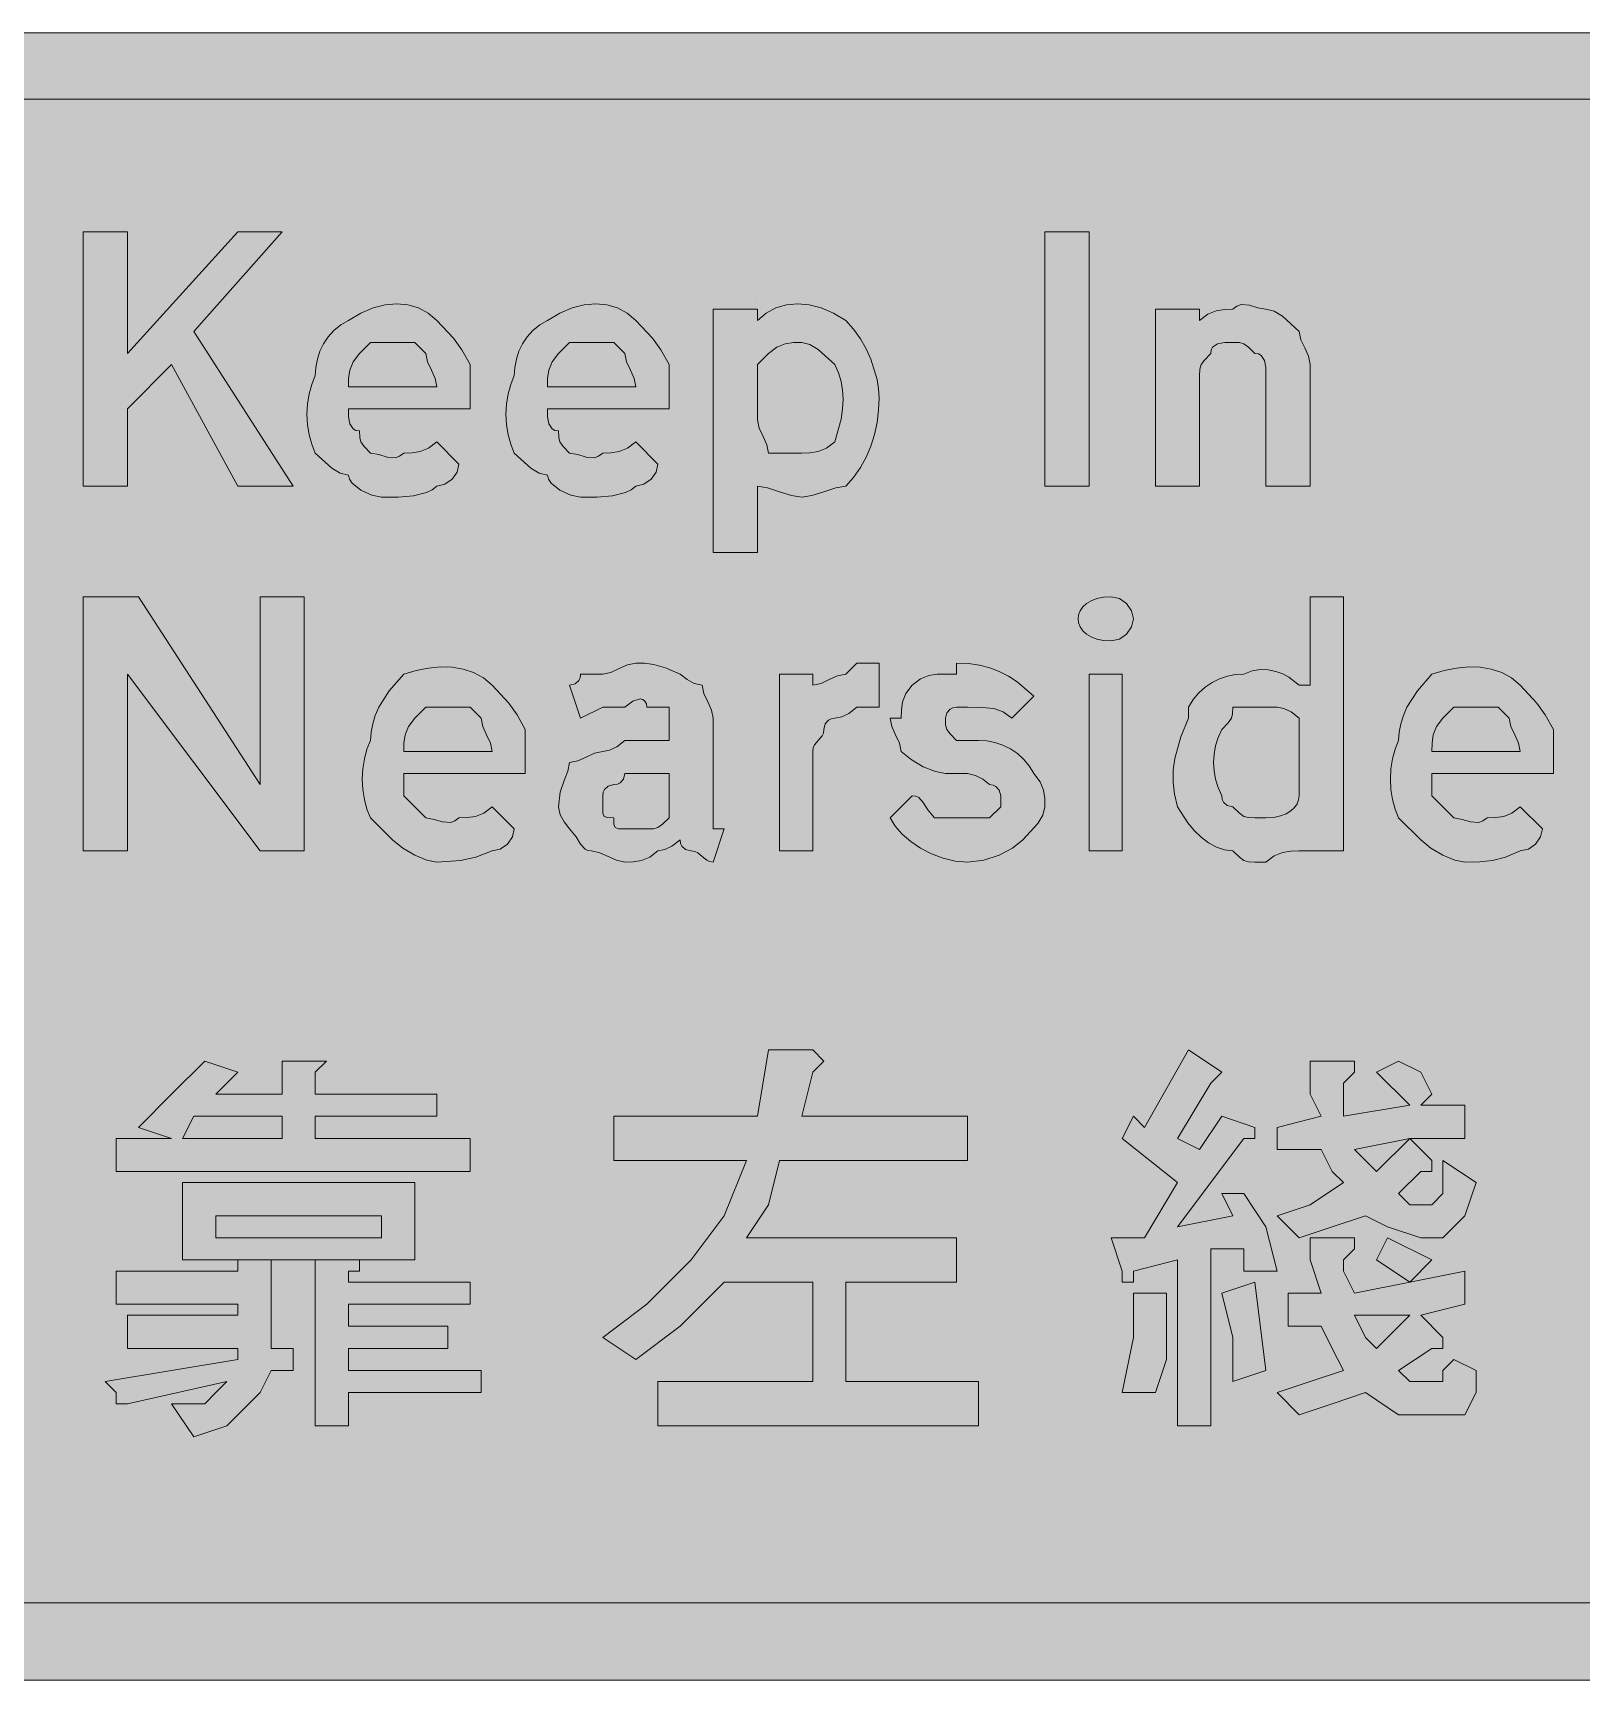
# Model space of a CAD drawing. Header units: metres. Extents: x 11 to 556, y 46 to 225.
# Drawn here: x 240.8 to 408.9, y 45.8 to 224.6 of the extents above; entities that cross this region are included whole.
import ezdxf

# ---------------------------------------------------------------- set-up
doc = ezdxf.new("R2010")
doc.units = ezdxf.units.M
for name, color, linetype, true_color in [('FILL_BLUE_0000FF', 7, 'Continuous', 0x0000ff), ('FILL_WHITE_FFFFFF', 7, 'Continuous', 0xffffff), ('STROKE_BLUE_0000FF', 7, 'Continuous', 0x0000ff), ('STROKE_WHITE_FFFFFF', 7, 'Continuous', 0xffffff)]:
    doc.layers.add(name, color=color, linetype=linetype, true_color=true_color)

msp = doc.modelspace()

# ---------------------------------------------------------------- hatches: boundary and pattern name
at = {"layer": 'FILL_BLUE_0000FF', "true_color": 0x0000ff}
h = msp.add_hatch(color=7, dxfattribs=at)
h.dxf.hatch_style = 1
h.paths.add_polyline_path([(540.27, 217.44), (541.12, 217.39), (541.88, 217.23), (543.27, 216.69), (546.27, 215.04), (546.67, 214.54), (546.96, 213.93), (547.32, 212.49), (547.45, 210.82), (547.47, 209.04), (547.47, 61.44), (547.45, 59.83), (547.32, 58.44), (546.96, 57.05), (546.27, 55.44), (544.66, 54.75), (543.27, 54.39), (541.88, 54.26), (540.27, 54.24), (25.47, 54.24), (23.07, 54.39), (21.76, 54.75), (21.17, 55.04), (20.67, 55.44), (19.02, 58.44), (18.48, 59.83), (18.32, 60.59), (18.27, 61.44), (18.27, 209.04), (18.48, 210.82), (19.02, 212.49), (19.79, 213.93), (20.67, 215.04), (21.76, 215.92), (23.07, 216.69), (24.38, 217.23), (25.47, 217.44), (540.27, 217.44)])
at = {"layer": 'FILL_WHITE_FFFFFF', "true_color": 0xffffff}
h = msp.add_hatch(color=7, dxfattribs=at)
h.dxf.hatch_style = 1
h.paths.add_polyline_path([(540.27, 224.64), (541.88, 224.62), (543.27, 224.49), (544.66, 224.13), (546.27, 223.44), (547.36, 222.54), (548.67, 221.64), (549.98, 220.74), (551.07, 219.84), (552.87, 217.89), (553.77, 216.63), (554.67, 215.04), (554.86, 213.43), (555.27, 212.04), (555.68, 210.65), (555.87, 209.04), (555.87, 61.44), (555.76, 60.09), (555.46, 58.74), (554.98, 57.39), (554.37, 56.04), (552.83, 53.34), (551.07, 50.64), (549.98, 49.74), (548.67, 48.84), (547.36, 47.94), (546.27, 47.04), (544.66, 46.85), (543.27, 46.44), (541.88, 46.03), (540.27, 45.84), (25.47, 45.84), (24.12, 45.9), (22.79, 46.08), (21.48, 46.41), (20.22, 46.89), (19.01, 47.54), (17.88, 48.37), (16.82, 49.4), (15.87, 50.64), (14.63, 51.99), (13.6, 53.34), (12.77, 54.69), (12.12, 56.04), (11.64, 57.39), (11.31, 58.74), (11.13, 60.09), (11.07, 61.44), (11.07, 209.04), (11.14, 210.6), (11.34, 212.12), (11.68, 213.6), (12.14, 215.02), (12.72, 216.38), (13.41, 217.67), (14.21, 218.87), (15.12, 219.99), (16.12, 221.01), (17.22, 221.92), (18.41, 222.71), (19.68, 223.38), (21.02, 223.92), (22.44, 224.31), (23.92, 224.56), (25.47, 224.64), (540.27, 224.64)])
h = msp.add_hatch(color=7, dxfattribs=at)
h.dxf.hatch_style = 1
h.paths.add_polyline_path([(255.87, 188.64), (251.07, 183.84), (251.07, 175.44), (246.27, 175.44), (246.27, 203.04), (251.07, 203.04), (251.07, 189.84), (263.07, 203.04), (267.87, 203.04), (258.27, 192.24), (269.07, 175.44), (263.07, 175.44), (255.87, 188.64)])
h = msp.add_hatch(color=7, dxfattribs=at)
h.dxf.hatch_style = 1
h.paths.add_polyline_path([(350.67, 203.04), (355.47, 203.04), (355.47, 175.44), (350.67, 175.44), (350.67, 203.04)])
h = msp.add_hatch(color=7, dxfattribs=at)
h.dxf.hatch_style = 1
h.paths.add_polyline_path([(276.42, 174.99), (275.46, 175.76), (275.18, 176.19), (275.07, 176.64), (274.17, 176.85), (273.27, 177.39), (271.47, 179.04), (271.08, 179.99), (270.8, 181.03), (270.63, 182.12), (270.57, 183.24), (270.63, 184.36), (270.8, 185.45), (271.08, 186.49), (271.47, 187.44), (271.53, 188.34), (271.7, 189.22), (271.98, 190.08), (272.37, 190.89), (272.88, 191.65), (273.5, 192.33), (274.23, 192.94), (275.07, 193.44), (276.42, 194.23), (277.75, 194.79), (279.06, 195.13), (280.32, 195.24), (281.53, 195.13), (282.66, 194.79), (283.72, 194.23), (284.67, 193.44), (286.47, 191.49), (287.37, 190.23), (288.27, 188.64), (288.27, 183.84), (275.07, 183.84), (275.09, 182.96), (275.22, 182.19), (275.58, 181.65), (275.87, 181.49), (276.27, 181.44), (276.29, 180.73), (276.42, 180.24), (276.78, 179.75), (277.47, 179.04), (278.37, 178.87), (279.27, 178.59), (280.17, 178.53), (280.62, 178.7), (281.07, 179.04), (281.97, 179.06), (282.87, 179.19), (283.77, 179.55), (284.67, 180.24), (287.07, 177.84), (286.86, 176.96), (286.32, 176.19), (285.55, 175.65), (284.67, 175.44), (284.17, 175.04), (283.56, 174.75), (282.12, 174.39), (280.45, 174.26), (278.67, 174.24), (277.6, 174.45), (276.42, 174.99)])
h.paths.add_polyline_path([(284.48, 187.14), (284.07, 188.04), (283.66, 188.94), (283.47, 189.84), (282.27, 191.04), (277.47, 191.04), (276.27, 189.84), (275.58, 188.94), (275.22, 188.04), (275.09, 187.14), (275.07, 186.24), (284.67, 186.24), (284.48, 187.14)], flags=16)
h = msp.add_hatch(color=7, dxfattribs=at)
h.dxf.hatch_style = 1
h.paths.add_polyline_path([(298.02, 174.99), (297.06, 175.76), (296.78, 176.19), (296.67, 176.64), (295.77, 176.85), (294.87, 177.39), (293.07, 179.04), (292.68, 179.99), (292.4, 181.03), (292.23, 182.12), (292.17, 183.24), (292.23, 184.36), (292.4, 185.45), (292.68, 186.49), (293.07, 187.44), (293.13, 188.34), (293.3, 189.22), (293.58, 190.08), (293.97, 190.89), (294.48, 191.65), (295.1, 192.33), (295.83, 192.94), (296.67, 193.44), (298.02, 194.23), (299.35, 194.79), (300.66, 195.13), (301.92, 195.24), (303.13, 195.13), (304.26, 194.79), (305.32, 194.23), (306.27, 193.44), (308.07, 191.49), (308.97, 190.23), (309.87, 188.64), (309.87, 183.84), (296.67, 183.84), (296.69, 182.96), (296.82, 182.19), (297.18, 181.65), (297.47, 181.49), (297.87, 181.44), (297.89, 180.73), (298.02, 180.24), (298.38, 179.75), (299.07, 179.04), (299.97, 178.87), (300.87, 178.59), (301.77, 178.53), (302.22, 178.7), (302.67, 179.04), (303.57, 179.06), (304.47, 179.19), (305.37, 179.55), (306.27, 180.24), (308.67, 177.84), (308.46, 176.96), (307.92, 176.19), (307.15, 175.65), (306.27, 175.44), (305.77, 175.04), (305.16, 174.75), (303.72, 174.39), (302.05, 174.26), (300.27, 174.24), (299.2, 174.45), (298.02, 174.99)])
h.paths.add_polyline_path([(306.08, 187.14), (305.67, 188.04), (305.26, 188.94), (305.07, 189.84), (303.87, 191.04), (299.07, 191.04), (297.87, 189.84), (297.18, 188.94), (296.82, 188.04), (296.69, 187.14), (296.67, 186.24), (306.27, 186.24), (306.08, 187.14)], flags=16)
h = msp.add_hatch(color=7, dxfattribs=at)
h.dxf.hatch_style = 1
h.paths.add_polyline_path([(321.48, 194.79), (322.61, 195.13), (323.82, 195.24), (325.08, 195.13), (326.39, 194.79), (327.72, 194.23), (329.07, 193.44), (329.91, 192.49), (330.65, 191.45), (331.26, 190.36), (331.77, 189.24), (332.45, 187.03), (332.61, 185.99), (332.67, 185.04), (332.61, 183.69), (332.45, 182.36), (332.16, 181.05), (331.77, 179.79), (331.26, 178.58), (330.65, 177.45), (329.91, 176.39), (329.07, 175.44), (327.98, 175.25), (326.67, 174.84), (325.36, 174.43), (324.27, 174.24), (323.18, 174.43), (321.87, 174.84), (320.56, 175.25), (319.47, 175.44), (319.47, 168.24), (314.67, 168.24), (314.67, 194.64), (319.47, 194.64), (319.47, 193.44), (320.42, 194.23), (321.48, 194.79)])
h.paths.add_polyline_path([(319.47, 187.44), (319.47, 186.24), (319.47, 182.64), (319.66, 181.74), (320.07, 180.84), (320.48, 179.94), (320.67, 179.04), (324.27, 179.04), (325.17, 179.06), (326.07, 179.19), (326.97, 179.55), (327.87, 180.24), (328.55, 182.73), (328.71, 183.85), (328.77, 184.89), (328.71, 185.88), (328.55, 186.82), (328.26, 187.74), (327.87, 188.64), (326.07, 190.29), (325.17, 190.83), (324.27, 191.04), (323.37, 191.02), (322.47, 190.89), (321.57, 190.53), (320.67, 189.84), (319.47, 188.64), (319.47, 187.44)], flags=16)
h = msp.add_hatch(color=7, dxfattribs=at)
h.dxf.hatch_style = 1
h.paths.add_polyline_path([(370.19, 191.02), (369.42, 190.89), (368.88, 190.53), (368.72, 190.24), (368.67, 189.84), (367.98, 189.13), (367.62, 188.64), (367.49, 188.15), (367.47, 187.44), (367.47, 175.44), (362.67, 175.44), (362.67, 194.64), (367.47, 194.64), (367.47, 193.44), (368.37, 194.13), (369.27, 194.49), (370.17, 194.62), (371.07, 194.64), (371.52, 194.98), (371.97, 195.15), (372.87, 195.09), (373.77, 194.81), (374.67, 194.64), (375.57, 194.43), (376.47, 193.89), (378.27, 192.24), (378.46, 191.34), (378.87, 190.44), (379.28, 189.54), (379.47, 188.64), (379.47, 175.44), (374.67, 175.44), (374.67, 187.44), (374.65, 188.32), (374.52, 189.09), (374.16, 189.63), (373.87, 189.79), (373.47, 189.84), (372.76, 190.53), (372.27, 190.89), (371.78, 191.02), (371.07, 191.04), (370.19, 191.02)])
h = msp.add_hatch(color=7, dxfattribs=at)
h.dxf.hatch_style = 1
h.paths.add_polyline_path([(251.07, 155.04), (251.07, 135.84), (246.27, 135.84), (246.27, 163.44), (252.27, 163.44), (265.47, 143.04), (265.47, 163.44), (270.27, 163.44), (270.27, 135.84), (265.47, 135.84), (251.07, 155.04)])
h = msp.add_hatch(color=7, dxfattribs=at)
h.dxf.hatch_style = 1
h.paths.add_polyline_path([(360.06, 160.16), (359.52, 159.39), (358.75, 158.85), (357.87, 158.64), (357.03, 158.69), (356.3, 158.85), (355.68, 159.08), (355.17, 159.39), (354.78, 159.75), (354.5, 160.16), (354.33, 160.59), (354.27, 161.04), (354.33, 161.49), (354.5, 161.92), (354.78, 162.33), (355.17, 162.69), (355.68, 163), (356.3, 163.23), (357.03, 163.39), (357.87, 163.44), (358.75, 163.23), (359.52, 162.69), (360.06, 161.92), (360.27, 161.04), (360.06, 160.16)])
h = msp.add_hatch(color=7, dxfattribs=at)
h.dxf.hatch_style = 1
h.paths.add_polyline_path([(375.57, 135.33), (374.67, 134.64), (373.47, 134.64), (372.76, 134.66), (372.27, 134.79), (371.78, 135.15), (371.07, 135.84), (370.17, 135.95), (369.29, 136.25), (368.43, 136.73), (367.62, 137.34), (366.86, 138.07), (366.18, 138.88), (365.07, 140.64), (364.73, 141.99), (364.58, 143.32), (364.61, 144.63), (364.77, 145.89), (365.41, 148.23), (366.27, 150.24), (366.27, 151.44), (366.77, 152.28), (367.38, 153.01), (368.06, 153.63), (368.82, 154.14), (369.63, 154.53), (370.49, 154.81), (371.37, 154.98), (372.27, 155.04), (373.17, 155.38), (374.05, 155.53), (374.91, 155.5), (375.72, 155.34), (376.48, 155.06), (377.16, 154.7), (378.27, 153.84), (379.47, 153.84), (379.47, 163.44), (383.07, 163.44), (383.07, 135.84), (378.27, 135.84), (377.37, 135.82), (376.47, 135.69), (375.57, 135.33)])
h.paths.add_polyline_path([(376.25, 139.65), (376.86, 139.88), (377.37, 140.19), (377.76, 140.55), (378.05, 140.96), (378.21, 141.39), (378.27, 141.84), (378.27, 143.04), (378.27, 147.84), (378.27, 150.24), (377.39, 150.93), (376.62, 151.29), (375.87, 151.44), (374.67, 151.44), (371.07, 151.44), (371.05, 150.73), (370.92, 150.24), (370.56, 149.75), (369.87, 149.04), (369.48, 148.14), (369.2, 147.24), (369.03, 146.34), (368.97, 145.44), (369.03, 144.54), (369.2, 143.64), (369.48, 142.74), (369.87, 141.84), (369.92, 141.44), (370.06, 141.15), (370.47, 140.79), (371.07, 140.64), (371.78, 139.95), (372.27, 139.59), (372.76, 139.46), (373.47, 139.44), (374.67, 139.44), (375.51, 139.49), (376.25, 139.65)], flags=16)
h = msp.add_hatch(color=7, dxfattribs=at)
h.dxf.hatch_style = 1
h.paths.add_polyline_path([(282.27, 135.39), (280.96, 136.16), (279.87, 137.04), (277.47, 139.44), (277.08, 140.39), (276.8, 141.43), (276.63, 142.52), (276.57, 143.64), (276.63, 144.76), (276.8, 145.85), (277.08, 146.89), (277.47, 147.84), (277.53, 148.74), (277.7, 149.64), (277.98, 150.54), (278.37, 151.44), (279.5, 153.24), (281.07, 155.04), (282.42, 155.43), (283.75, 155.7), (285.06, 155.82), (286.32, 155.79), (287.53, 155.59), (288.66, 155.21), (289.72, 154.63), (290.67, 153.84), (292.47, 151.89), (293.37, 150.63), (294.27, 149.04), (294.27, 144.24), (281.07, 144.24), (281.07, 141.84), (283.47, 139.44), (284.37, 139.27), (285.27, 138.99), (286.17, 138.93), (286.62, 139.1), (287.07, 139.44), (287.97, 139.46), (288.87, 139.59), (289.77, 139.95), (290.67, 140.64), (293.07, 138.24), (292.86, 137.36), (292.32, 136.59), (291.55, 136.05), (290.67, 135.84), (288.89, 135.15), (287.22, 134.79), (284.67, 134.64), (283.58, 134.85), (282.27, 135.39)])
h.paths.add_polyline_path([(290.48, 147.54), (290.07, 148.44), (289.66, 149.34), (289.47, 150.24), (288.27, 151.44), (283.47, 151.44), (282.27, 150.24), (281.58, 149.34), (281.22, 148.44), (281.09, 147.54), (281.07, 146.64), (290.67, 146.64), (290.48, 147.54)], flags=16)
h = msp.add_hatch(color=7, dxfattribs=at)
h.dxf.hatch_style = 1
h.paths.add_polyline_path([(303.27, 135.24), (302.37, 135.65), (301.47, 135.84), (301.07, 135.89), (300.76, 136.05), (300.27, 136.59), (299.78, 137.36), (299.07, 138.24), (298.47, 138.99), (298.06, 139.76), (297.87, 140.64), (298.06, 142.23), (298.47, 143.49), (298.88, 144.52), (299.07, 145.44), (299.97, 145.63), (300.87, 146.04), (301.77, 146.45), (302.67, 146.64), (303.42, 146.79), (304.19, 147.15), (305.07, 147.84), (307.47, 147.84), (309.87, 147.84), (309.87, 149.04), (309.87, 150.24), (309.87, 151.44), (307.47, 151.44), (307.42, 151.83), (307.26, 152.11), (307.03, 152.28), (306.72, 152.34), (305.95, 152.11), (305.07, 151.44), (302.67, 151.44), (300.27, 150.24), (299.07, 153.84), (299.67, 153.99), (300.08, 154.35), (300.22, 154.64), (300.27, 155.04), (302.67, 155.04), (303.57, 155.23), (304.47, 155.64), (305.37, 156.05), (306.27, 156.24), (307.19, 156.22), (308.22, 156.09), (309.48, 155.73), (311.07, 155.04), (311.82, 154.44), (312.59, 154.03), (313.47, 153.84), (313.66, 152.94), (314.07, 152.04), (314.48, 151.14), (314.67, 150.24), (314.67, 146.64), (314.67, 139.44), (314.67, 138.24), (315.87, 138.24), (314.67, 134.64), (314.27, 134.69), (313.96, 134.83), (313.47, 135.24), (312.98, 135.65), (312.67, 135.79), (312.27, 135.84), (311.67, 135.99), (311.26, 136.35), (311.12, 136.64), (311.07, 137.04), (310.19, 136.35), (309.42, 135.99), (308.67, 135.84), (307.77, 135.15), (306.87, 134.79), (305.97, 134.66), (305.07, 134.64), (304.17, 134.83), (303.27, 135.24)])
h.paths.add_polyline_path([(308.18, 138.26), (308.67, 138.39), (309.16, 138.75), (309.87, 139.44), (309.87, 140.64), (309.87, 144.24), (307.47, 144.24), (305.07, 144.24), (304.92, 143.64), (304.56, 143.23), (304.27, 143.09), (303.87, 143.04), (303.27, 142.89), (302.86, 142.53), (302.72, 142.24), (302.67, 141.84), (302.67, 140.64), (302.69, 139.95), (302.82, 139.59), (303.18, 139.46), (303.87, 139.44), (303.89, 138.75), (304.02, 138.39), (304.38, 138.26), (305.07, 138.24), (307.47, 138.24), (308.18, 138.26)], flags=16)
h = msp.add_hatch(color=7, dxfattribs=at)
h.dxf.hatch_style = 1
h.paths.add_polyline_path([(326.37, 154.03), (327.27, 154.44), (328.17, 154.85), (329.07, 155.04), (330.27, 156.24), (331.47, 156.24), (332.67, 156.24), (332.67, 155.04), (332.67, 151.44), (330.27, 151.44), (329.39, 150.75), (328.62, 150.39), (327.87, 150.24), (327.47, 150.19), (327.18, 150.05), (326.82, 149.64), (326.67, 149.04), (326.62, 148.64), (326.48, 148.33), (326.07, 147.84), (325.66, 147.35), (325.52, 147.04), (325.47, 146.64), (325.47, 135.84), (321.87, 135.84), (321.87, 155.04), (325.47, 155.04), (325.47, 153.84), (326.37, 154.03)])
h = msp.add_hatch(color=7, dxfattribs=at)
h.dxf.hatch_style = 1
h.paths.add_polyline_path([(342.27, 147.84), (343.47, 147.84), (344.37, 147.78), (345.25, 147.61), (346.11, 147.33), (346.92, 146.94), (347.68, 146.43), (348.36, 145.81), (348.97, 145.08), (349.47, 144.24), (350.16, 143.34), (350.52, 142.44), (350.65, 141.54), (350.67, 140.64), (350.46, 139.74), (349.92, 138.84), (348.27, 137.04), (347.16, 136.16), (345.72, 135.39), (344.05, 134.85), (342.27, 134.64), (340.92, 134.75), (339.61, 135.05), (338.35, 135.53), (337.17, 136.14), (336.11, 136.87), (335.18, 137.68), (334.43, 138.54), (333.87, 139.44), (336.27, 141.84), (336.67, 141.79), (336.98, 141.63), (337.47, 141.09), (337.96, 140.32), (338.67, 139.44), (342.27, 139.44), (343.47, 139.44), (344.67, 139.44), (345.87, 140.64), (345.87, 141.84), (345.72, 142.44), (345.36, 142.85), (345.07, 142.99), (344.67, 143.04), (343.92, 143.64), (343.15, 144.05), (342.27, 144.24), (339.87, 144.24), (338.78, 144.45), (337.47, 144.99), (336.16, 145.76), (335.07, 146.64), (334.88, 147.54), (334.47, 148.44), (334.06, 149.34), (333.87, 150.24), (335.07, 150.24), (335.09, 151.14), (335.22, 152.04), (335.58, 152.94), (336.27, 153.84), (337.17, 154.53), (338.07, 154.89), (338.97, 155.02), (339.87, 155.04), (341.07, 155.04), (341.07, 156.24), (342.37, 156.18), (343.56, 156.01), (344.68, 155.73), (345.72, 155.34), (346.71, 154.83), (347.65, 154.21), (349.47, 152.64), (347.07, 150.24), (346.15, 150.93), (345.12, 151.29), (343.86, 151.42), (342.27, 151.44), (341.07, 151.44), (340.67, 151.39), (340.38, 151.25), (340.02, 150.84), (339.87, 150.24), (339.89, 149.53), (340.02, 149.04), (340.38, 148.55), (341.07, 147.84), (342.27, 147.84)])
h = msp.add_hatch(color=7, dxfattribs=at)
h.dxf.hatch_style = 1
h.paths.add_polyline_path([(393.87, 135.39), (392.56, 136.16), (391.47, 137.04), (389.07, 139.44), (388.68, 140.39), (388.4, 141.43), (388.23, 142.52), (388.17, 143.64), (388.23, 144.76), (388.4, 145.85), (388.68, 146.89), (389.07, 147.84), (389.13, 148.74), (389.3, 149.64), (389.58, 150.54), (389.97, 151.44), (391.1, 153.24), (392.67, 155.04), (394.02, 155.43), (395.35, 155.7), (396.66, 155.82), (397.92, 155.79), (399.13, 155.59), (400.26, 155.21), (401.32, 154.63), (402.27, 153.84), (404.07, 151.89), (404.97, 150.63), (405.87, 149.04), (405.87, 144.24), (392.67, 144.24), (392.67, 141.84), (395.07, 139.44), (395.97, 139.27), (396.87, 138.99), (397.77, 138.93), (398.22, 139.1), (398.67, 139.44), (399.57, 139.46), (400.47, 139.59), (401.37, 139.95), (402.27, 140.64), (404.67, 138.24), (404.46, 137.36), (403.92, 136.59), (403.15, 136.05), (402.27, 135.84), (400.66, 135.15), (399.27, 134.79), (397.88, 134.66), (396.27, 134.64), (395.18, 134.85), (393.87, 135.39)])
h.paths.add_polyline_path([(402.08, 147.54), (401.67, 148.44), (401.26, 149.34), (401.07, 150.24), (399.87, 151.44), (395.07, 151.44), (393.87, 150.24), (393.18, 149.34), (392.82, 148.44), (392.69, 147.54), (392.67, 146.64), (402.27, 146.64), (402.08, 147.54)], flags=16)
h = msp.add_hatch(color=7, dxfattribs=at)
h.dxf.hatch_style = 1
h.paths.add_polyline_path([(355.47, 135.84), (355.47, 155.04), (359.07, 155.04), (359.07, 135.84), (355.47, 135.84)])
h = msp.add_hatch(color=7, dxfattribs=at)
h.dxf.hatch_style = 1
h.paths.add_polyline_path([(267.87, 109.44), (267.87, 113.04), (271.47, 113.04), (272.67, 113.04), (271.47, 111.84), (271.47, 109.44), (284.67, 109.44), (284.67, 107.04), (271.47, 107.04), (271.47, 104.64), (288.27, 104.64), (288.27, 101.04), (249.87, 101.04), (249.87, 104.64), (255.87, 104.64), (252.27, 105.84), (255.87, 109.44), (259.47, 113.04), (263.07, 111.84), (260.67, 109.44), (267.87, 109.44)])
h.paths.add_polyline_path([(267.87, 104.64), (267.87, 107.04), (258.27, 107.04), (257.07, 104.64), (267.87, 104.64)], flags=16)
h = msp.add_hatch(color=7, dxfattribs=at)
h.dxf.hatch_style = 1
h.paths.add_polyline_path([(319.47, 107.04), (320.67, 114.24), (324.27, 114.24), (325.47, 114.24), (326.67, 113.04), (325.47, 111.84), (324.27, 107.04), (342.27, 107.04), (342.27, 102.24), (321.87, 102.24), (320.67, 97.44), (318.27, 93.84), (341.07, 93.84), (341.07, 89.04), (329.07, 89.04), (329.07, 78.24), (343.47, 78.24), (343.47, 73.44), (308.67, 73.44), (308.67, 78.24), (325.47, 78.24), (325.47, 89.04), (315.87, 89.04), (311.07, 84.24), (306.27, 80.64), (302.67, 83.04), (307.47, 86.64), (312.27, 91.44), (315.87, 96.24), (318.27, 102.24), (303.87, 102.24), (303.87, 107.04), (319.47, 107.04)])
h = msp.add_hatch(color=7, dxfattribs=at)
h.dxf.hatch_style = 1
h.paths.add_polyline_path([(369.87, 111.84), (368.67, 110.64), (365.07, 104.64), (367.47, 103.44), (369.87, 107.04), (373.47, 105.84), (373.47, 104.64), (372.27, 104.64), (365.07, 95.04), (371.07, 96.24), (369.87, 98.64), (372.27, 98.64), (374.67, 95.04), (375.87, 90.24), (372.27, 90.24), (372.27, 92.64), (368.67, 92.64), (368.67, 73.44), (365.07, 73.44), (365.07, 91.44), (360.27, 90.24), (360.27, 89.04), (359.07, 89.04), (359.07, 90.24), (357.87, 93.84), (361.47, 93.84), (365.07, 99.84), (359.07, 104.64), (360.27, 107.04), (361.47, 105.84), (366.27, 114.24), (369.87, 111.84)])
h = msp.add_hatch(color=7, dxfattribs=at)
h.dxf.hatch_style = 1
h.paths.add_polyline_path([(392.67, 101.04), (391.47, 101.04), (389.07, 98.64), (390.27, 97.44), (392.67, 97.44), (393.87, 98.64), (393.87, 102.24), (397.47, 99.84), (396.27, 96.24), (395.07, 95.04), (393.87, 93.84), (391.47, 93.84), (387.87, 95.04), (385.47, 96.24), (381.87, 95.04), (378.27, 93.84), (375.87, 96.24), (379.47, 97.44), (383.07, 99.84), (381.87, 101.04), (380.67, 103.44), (375.87, 103.44), (375.87, 105.84), (380.67, 107.04), (379.47, 109.44), (379.47, 113.04), (384.27, 113.04), (384.27, 111.84), (383.07, 110.64), (383.07, 109.44), (383.07, 107.04), (390.27, 108.24), (386.67, 111.84), (389.07, 113.04), (391.47, 111.84), (392.67, 109.44), (391.47, 108.24), (396.27, 108.24), (396.27, 104.64), (390.27, 104.64), (392.67, 102.24), (392.67, 101.04)])
h.paths.add_polyline_path([(384.27, 103.44), (385.47, 102.24), (386.67, 101.04), (390.27, 104.64), (384.27, 103.44)], flags=16)
h = msp.add_hatch(color=7, dxfattribs=at)
h.dxf.hatch_style = 1
h.paths.add_polyline_path([(282.27, 91.44), (257.07, 91.44), (257.07, 99.84), (282.27, 99.84), (282.27, 91.44)])
h.paths.add_polyline_path([(278.67, 96.24), (260.67, 96.24), (260.67, 93.84), (278.67, 93.84), (278.67, 96.24)], flags=16)
h = msp.add_hatch(color=7, dxfattribs=at)
h.dxf.hatch_style = 1
h.paths.add_polyline_path([(393.87, 83.04), (393.87, 81.84), (392.67, 81.84), (389.07, 79.44), (390.27, 78.24), (392.67, 78.24), (393.87, 78.24), (393.87, 79.44), (395.07, 80.64), (397.47, 79.44), (397.47, 77.04), (396.27, 74.64), (395.07, 74.64), (392.67, 74.64), (389.07, 74.64), (385.47, 77.04), (381.87, 75.84), (378.27, 74.64), (375.87, 77.04), (379.47, 78.24), (383.07, 79.44), (381.87, 81.84), (380.67, 84.24), (377.07, 84.24), (377.07, 87.84), (380.67, 87.84), (379.47, 91.44), (379.47, 93.84), (384.27, 93.84), (384.27, 92.64), (383.07, 91.44), (383.07, 90.24), (384.27, 87.84), (390.27, 89.04), (396.27, 90.24), (396.27, 86.64), (391.47, 85.44), (393.87, 83.04)])
h.paths.add_polyline_path([(386.67, 81.84), (390.27, 85.44), (384.27, 85.44), (385.47, 83.04), (386.67, 81.84)], flags=16)
h = msp.add_hatch(color=7, dxfattribs=at)
h.dxf.hatch_style = 1
h.paths.add_polyline_path([(390.27, 89.04), (386.67, 91.44), (387.87, 93.84), (392.67, 91.44), (390.27, 89.04)])
h = msp.add_hatch(color=7, dxfattribs=at)
h.dxf.hatch_style = 1
h.paths.add_polyline_path([(265.47, 91.44), (266.67, 91.44), (266.67, 90.24), (266.67, 81.84), (269.07, 81.84), (269.07, 79.44), (266.67, 79.44), (265.47, 77.04), (263.07, 74.64), (261.87, 73.44), (258.27, 72.24), (255.87, 75.84), (258.27, 75.84), (259.47, 75.84), (260.67, 77.04), (261.87, 78.24), (251.07, 75.84), (249.87, 75.84), (249.87, 77.04), (248.67, 78.24), (263.07, 80.64), (263.07, 81.84), (251.07, 81.84), (251.07, 85.44), (263.07, 85.44), (263.07, 86.64), (249.87, 86.64), (249.87, 90.24), (263.07, 90.24), (263.07, 91.44), (265.47, 91.44)])
h = msp.add_hatch(color=7, dxfattribs=at)
h.dxf.hatch_style = 1
h.paths.add_polyline_path([(273.87, 91.44), (276.27, 91.44), (276.27, 90.24), (275.07, 90.24), (275.07, 89.04), (288.27, 89.04), (288.27, 86.64), (275.07, 86.64), (275.07, 84.24), (285.87, 84.24), (285.87, 81.84), (275.07, 81.84), (275.07, 79.44), (289.47, 79.44), (289.47, 77.04), (275.07, 77.04), (275.07, 73.44), (271.47, 73.44), (271.47, 91.44), (273.87, 91.44)])
h = msp.add_hatch(color=7, dxfattribs=at)
h.dxf.hatch_style = 1
h.paths.add_polyline_path([(363.87, 87.84), (363.87, 86.64), (363.87, 80.64), (362.67, 77.04), (359.07, 77.04), (360.27, 83.04), (360.27, 87.84), (362.67, 87.84), (363.87, 87.84)])
h = msp.add_hatch(color=7, dxfattribs=at)
h.dxf.hatch_style = 1
h.paths.add_polyline_path([(374.67, 79.44), (371.07, 78.24), (371.07, 83.04), (369.87, 87.84), (373.47, 89.04), (374.67, 79.44)])

# ---------------------------------------------------------------- linework, layer by layer
at = {"layer": 'FILL_BLUE_0000FF', "lineweight": 0, "true_color": 0x0000ff}
msp.add_lwpolyline([(25.47, 217.44), (540.27, 217.44), (541.12, 217.39), (541.88, 217.23), (543.27, 216.69), (546.27, 215.04), (546.67, 214.54), (546.96, 213.93), (547.32, 212.49), (547.45, 210.82), (547.47, 209.04), (547.47, 61.44), (547.45, 59.83), (547.32, 58.44), (546.96, 57.05), (546.27, 55.44), (544.66, 54.75), (543.27, 54.39), (541.88, 54.26), (540.27, 54.24), (25.47, 54.24)], dxfattribs=at)
at = {"layer": 'FILL_WHITE_FFFFFF', "lineweight": 0, "true_color": 0xffffff}
for points in [[(25.47, 224.64), (540.27, 224.64)], [(540.27, 45.84), (25.47, 45.84)]]:
    msp.add_lwpolyline(points, dxfattribs=at)
for points in [[(255.87, 188.64), (251.07, 183.84), (251.07, 175.44), (246.27, 175.44), (246.27, 203.04), (251.07, 203.04), (251.07, 189.84), (263.07, 203.04), (267.87, 203.04), (258.27, 192.24), (269.07, 175.44), (263.07, 175.44)], [(350.67, 203.04), (355.47, 203.04), (355.47, 175.44), (350.67, 175.44)], [(276.42, 174.99), (275.46, 175.76), (275.18, 176.19), (275.07, 176.64), (274.17, 176.85), (273.27, 177.39), (271.47, 179.04), (271.08, 179.99), (270.8, 181.03), (270.63, 182.12), (270.57, 183.24), (270.63, 184.36), (270.8, 185.45), (271.08, 186.49), (271.47, 187.44), (271.53, 188.34), (271.7, 189.22), (271.98, 190.08), (272.37, 190.89), (272.88, 191.65), (273.5, 192.33), (274.23, 192.94), (275.07, 193.44), (276.42, 194.23), (277.75, 194.79), (279.06, 195.13), (280.32, 195.24), (281.53, 195.13), (282.66, 194.79), (283.72, 194.23), (284.67, 193.44), (286.47, 191.49), (287.37, 190.23), (288.27, 188.64), (288.27, 183.84), (275.07, 183.84), (275.09, 182.96), (275.22, 182.19), (275.58, 181.65), (275.87, 181.49), (276.27, 181.44), (276.29, 180.73), (276.42, 180.24), (276.78, 179.75), (277.47, 179.04), (278.37, 178.87), (279.27, 178.59), (280.17, 178.53), (280.62, 178.7), (281.07, 179.04), (281.97, 179.06), (282.87, 179.19), (283.77, 179.55), (284.67, 180.24), (287.07, 177.84), (286.86, 176.96), (286.32, 176.19), (285.55, 175.65), (284.67, 175.44), (284.17, 175.04), (283.56, 174.75), (282.12, 174.39), (280.45, 174.26), (278.67, 174.24), (277.6, 174.45)], [(298.02, 174.99), (297.06, 175.76), (296.78, 176.19), (296.67, 176.64), (295.77, 176.85), (294.87, 177.39), (293.07, 179.04), (292.68, 179.99), (292.4, 181.03), (292.23, 182.12), (292.17, 183.24), (292.23, 184.36), (292.4, 185.45), (292.68, 186.49), (293.07, 187.44), (293.13, 188.34), (293.3, 189.22), (293.58, 190.08), (293.97, 190.89), (294.48, 191.65), (295.1, 192.33), (295.83, 192.94), (296.67, 193.44), (298.02, 194.23), (299.35, 194.79), (300.66, 195.13), (301.92, 195.24), (303.13, 195.13), (304.26, 194.79), (305.32, 194.23), (306.27, 193.44), (308.07, 191.49), (308.97, 190.23), (309.87, 188.64), (309.87, 183.84), (296.67, 183.84), (296.69, 182.96), (296.82, 182.19), (297.18, 181.65), (297.47, 181.49), (297.87, 181.44), (297.89, 180.73), (298.02, 180.24), (298.38, 179.75), (299.07, 179.04), (299.97, 178.87), (300.87, 178.59), (301.77, 178.53), (302.22, 178.7), (302.67, 179.04), (303.57, 179.06), (304.47, 179.19), (305.37, 179.55), (306.27, 180.24), (308.67, 177.84), (308.46, 176.96), (307.92, 176.19), (307.15, 175.65), (306.27, 175.44), (305.77, 175.04), (305.16, 174.75), (303.72, 174.39), (302.05, 174.26), (300.27, 174.24), (299.2, 174.45)], [(321.48, 194.79), (322.61, 195.13), (323.82, 195.24), (325.08, 195.13), (326.39, 194.79), (327.72, 194.23), (329.07, 193.44), (329.91, 192.49), (330.65, 191.45), (331.26, 190.36), (331.77, 189.24), (332.45, 187.03), (332.61, 185.99), (332.67, 185.04), (332.61, 183.69), (332.45, 182.36), (332.16, 181.05), (331.77, 179.79), (331.26, 178.58), (330.65, 177.45), (329.91, 176.39), (329.07, 175.44), (327.98, 175.25), (326.67, 174.84), (325.36, 174.43), (324.27, 174.24), (323.18, 174.43), (321.87, 174.84), (320.56, 175.25), (319.47, 175.44), (319.47, 168.24), (314.67, 168.24), (314.67, 194.64), (319.47, 194.64), (319.47, 193.44), (320.42, 194.23)], [(370.19, 191.02), (369.42, 190.89), (368.88, 190.53), (368.72, 190.24), (368.67, 189.84), (367.98, 189.13), (367.62, 188.64), (367.49, 188.15), (367.47, 187.44), (367.47, 175.44), (362.67, 175.44), (362.67, 194.64), (367.47, 194.64), (367.47, 193.44), (368.37, 194.13), (369.27, 194.49), (370.17, 194.62), (371.07, 194.64), (371.52, 194.98), (371.97, 195.15), (372.87, 195.09), (373.77, 194.81), (374.67, 194.64), (375.57, 194.43), (376.47, 193.89), (378.27, 192.24), (378.46, 191.34), (378.87, 190.44), (379.28, 189.54), (379.47, 188.64), (379.47, 175.44), (374.67, 175.44), (374.67, 187.44), (374.65, 188.32), (374.52, 189.09), (374.16, 189.63), (373.87, 189.79), (373.47, 189.84), (372.76, 190.53), (372.27, 190.89), (371.78, 191.02), (371.07, 191.04)], [(284.48, 187.14), (284.07, 188.04), (283.66, 188.94), (283.47, 189.84), (282.27, 191.04), (277.47, 191.04), (276.27, 189.84), (275.58, 188.94), (275.22, 188.04), (275.09, 187.14), (275.07, 186.24), (284.67, 186.24)], [(306.08, 187.14), (305.67, 188.04), (305.26, 188.94), (305.07, 189.84), (303.87, 191.04), (299.07, 191.04), (297.87, 189.84), (297.18, 188.94), (296.82, 188.04), (296.69, 187.14), (296.67, 186.24), (306.27, 186.24)], [(319.47, 187.44), (319.47, 186.24), (319.47, 182.64), (319.66, 181.74), (320.07, 180.84), (320.48, 179.94), (320.67, 179.04), (324.27, 179.04), (325.17, 179.06), (326.07, 179.19), (326.97, 179.55), (327.87, 180.24), (328.55, 182.73), (328.71, 183.85), (328.77, 184.89), (328.71, 185.88), (328.55, 186.82), (328.26, 187.74), (327.87, 188.64), (326.07, 190.29), (325.17, 190.83), (324.27, 191.04), (323.37, 191.02), (322.47, 190.89), (321.57, 190.53), (320.67, 189.84), (319.47, 188.64)], [(251.07, 155.04), (251.07, 135.84), (246.27, 135.84), (246.27, 163.44), (252.27, 163.44), (265.47, 143.04), (265.47, 163.44), (270.27, 163.44), (270.27, 135.84), (265.47, 135.84)], [(360.06, 160.16), (359.52, 159.39), (358.75, 158.85), (357.87, 158.64), (357.03, 158.69), (356.3, 158.85), (355.68, 159.08), (355.17, 159.39), (354.78, 159.75), (354.5, 160.16), (354.33, 160.59), (354.27, 161.04), (354.33, 161.49), (354.5, 161.92), (354.78, 162.33), (355.17, 162.69), (355.68, 163), (356.3, 163.23), (357.03, 163.39), (357.87, 163.44), (358.75, 163.23), (359.52, 162.69), (360.06, 161.92), (360.27, 161.04)], [(375.57, 135.33), (374.67, 134.64), (373.47, 134.64), (372.76, 134.66), (372.27, 134.79), (371.78, 135.15), (371.07, 135.84), (370.17, 135.95), (369.29, 136.25), (368.43, 136.73), (367.62, 137.34), (366.86, 138.07), (366.18, 138.88), (365.07, 140.64), (364.73, 141.99), (364.58, 143.32), (364.61, 144.63), (364.77, 145.89), (365.41, 148.23), (366.27, 150.24), (366.27, 151.44), (366.77, 152.28), (367.38, 153.01), (368.06, 153.63), (368.82, 154.14), (369.63, 154.53), (370.49, 154.81), (371.37, 154.98), (372.27, 155.04), (373.17, 155.38), (374.05, 155.53), (374.91, 155.5), (375.72, 155.34), (376.48, 155.06), (377.16, 154.7), (378.27, 153.84), (379.47, 153.84), (379.47, 163.44), (383.07, 163.44), (383.07, 135.84), (378.27, 135.84), (377.37, 135.82), (376.47, 135.69)], [(282.27, 135.39), (280.96, 136.16), (279.87, 137.04), (277.47, 139.44), (277.08, 140.39), (276.8, 141.43), (276.63, 142.52), (276.57, 143.64), (276.63, 144.76), (276.8, 145.85), (277.08, 146.89), (277.47, 147.84), (277.53, 148.74), (277.7, 149.64), (277.98, 150.54), (278.37, 151.44), (279.5, 153.24), (281.07, 155.04), (282.42, 155.43), (283.75, 155.7), (285.06, 155.82), (286.32, 155.79), (287.53, 155.59), (288.66, 155.21), (289.72, 154.63), (290.67, 153.84), (292.47, 151.89), (293.37, 150.63), (294.27, 149.04), (294.27, 144.24), (281.07, 144.24), (281.07, 141.84), (283.47, 139.44), (284.37, 139.27), (285.27, 138.99), (286.17, 138.93), (286.62, 139.1), (287.07, 139.44), (287.97, 139.46), (288.87, 139.59), (289.77, 139.95), (290.67, 140.64), (293.07, 138.24), (292.86, 137.36), (292.32, 136.59), (291.55, 136.05), (290.67, 135.84), (288.89, 135.15), (287.22, 134.79), (284.67, 134.64), (283.58, 134.85)], [(303.27, 135.24), (302.37, 135.65), (301.47, 135.84), (301.07, 135.89), (300.76, 136.05), (300.27, 136.59), (299.78, 137.36), (299.07, 138.24), (298.47, 138.99), (298.06, 139.76), (297.87, 140.64), (298.06, 142.23), (298.47, 143.49), (298.88, 144.52), (299.07, 145.44), (299.97, 145.63), (300.87, 146.04), (301.77, 146.45), (302.67, 146.64), (303.42, 146.79), (304.19, 147.15), (305.07, 147.84), (307.47, 147.84), (309.87, 147.84), (309.87, 149.04), (309.87, 150.24), (309.87, 151.44), (307.47, 151.44), (307.42, 151.83), (307.26, 152.11), (307.03, 152.28), (306.72, 152.34), (305.95, 152.11), (305.07, 151.44), (302.67, 151.44), (300.27, 150.24), (299.07, 153.84), (299.67, 153.99), (300.08, 154.35), (300.22, 154.64), (300.27, 155.04), (302.67, 155.04), (303.57, 155.23), (304.47, 155.64), (305.37, 156.05), (306.27, 156.24), (307.19, 156.22), (308.22, 156.09), (309.48, 155.73), (311.07, 155.04), (311.82, 154.44), (312.59, 154.03), (313.47, 153.84), (313.66, 152.94), (314.07, 152.04), (314.48, 151.14), (314.67, 150.24), (314.67, 146.64), (314.67, 139.44), (314.67, 138.24), (315.87, 138.24), (314.67, 134.64), (314.27, 134.69), (313.96, 134.83), (313.47, 135.24), (312.98, 135.65), (312.67, 135.79), (312.27, 135.84), (311.67, 135.99), (311.26, 136.35), (311.12, 136.64), (311.07, 137.04), (310.19, 136.35), (309.42, 135.99), (308.67, 135.84), (307.77, 135.15), (306.87, 134.79), (305.97, 134.66), (305.07, 134.64), (304.17, 134.83)], [(326.37, 154.03), (327.27, 154.44), (328.17, 154.85), (329.07, 155.04), (330.27, 156.24), (331.47, 156.24), (332.67, 156.24), (332.67, 155.04), (332.67, 151.44), (330.27, 151.44), (329.39, 150.75), (328.62, 150.39), (327.87, 150.24), (327.47, 150.19), (327.18, 150.05), (326.82, 149.64), (326.67, 149.04), (326.62, 148.64), (326.48, 148.33), (326.07, 147.84), (325.66, 147.35), (325.52, 147.04), (325.47, 146.64), (325.47, 135.84), (321.87, 135.84), (321.87, 155.04), (325.47, 155.04), (325.47, 153.84)], [(342.27, 147.84), (343.47, 147.84), (344.37, 147.78), (345.25, 147.61), (346.11, 147.33), (346.92, 146.94), (347.68, 146.43), (348.36, 145.81), (348.97, 145.08), (349.47, 144.24), (350.16, 143.34), (350.52, 142.44), (350.65, 141.54), (350.67, 140.64), (350.46, 139.74), (349.92, 138.84), (348.27, 137.04), (347.16, 136.16), (345.72, 135.39), (344.05, 134.85), (342.27, 134.64), (340.92, 134.75), (339.61, 135.05), (338.35, 135.53), (337.17, 136.14), (336.11, 136.87), (335.18, 137.68), (334.43, 138.54), (333.87, 139.44), (336.27, 141.84), (336.67, 141.79), (336.98, 141.63), (337.47, 141.09), (337.96, 140.32), (338.67, 139.44), (342.27, 139.44), (343.47, 139.44), (344.67, 139.44), (345.87, 140.64), (345.87, 141.84), (345.72, 142.44), (345.36, 142.85), (345.07, 142.99), (344.67, 143.04), (343.92, 143.64), (343.15, 144.05), (342.27, 144.24), (339.87, 144.24), (338.78, 144.45), (337.47, 144.99), (336.16, 145.76), (335.07, 146.64), (334.88, 147.54), (334.47, 148.44), (334.06, 149.34), (333.87, 150.24), (335.07, 150.24), (335.09, 151.14), (335.22, 152.04), (335.58, 152.94), (336.27, 153.84), (337.17, 154.53), (338.07, 154.89), (338.97, 155.02), (339.87, 155.04), (341.07, 155.04), (341.07, 156.24), (342.37, 156.18), (343.56, 156.01), (344.68, 155.73), (345.72, 155.34), (346.71, 154.83), (347.65, 154.21), (349.47, 152.64), (347.07, 150.24), (346.15, 150.93), (345.12, 151.29), (343.86, 151.42), (342.27, 151.44), (341.07, 151.44), (340.67, 151.39), (340.38, 151.25), (340.02, 150.84), (339.87, 150.24), (339.89, 149.53), (340.02, 149.04), (340.38, 148.55), (341.07, 147.84)], [(393.87, 135.39), (392.56, 136.16), (391.47, 137.04), (389.07, 139.44), (388.68, 140.39), (388.4, 141.43), (388.23, 142.52), (388.17, 143.64), (388.23, 144.76), (388.4, 145.85), (388.68, 146.89), (389.07, 147.84), (389.13, 148.74), (389.3, 149.64), (389.58, 150.54), (389.97, 151.44), (391.1, 153.24), (392.67, 155.04), (394.02, 155.43), (395.35, 155.7), (396.66, 155.82), (397.92, 155.79), (399.13, 155.59), (400.26, 155.21), (401.32, 154.63), (402.27, 153.84), (404.07, 151.89), (404.97, 150.63), (405.87, 149.04), (405.87, 144.24), (392.67, 144.24), (392.67, 141.84), (395.07, 139.44), (395.97, 139.27), (396.87, 138.99), (397.77, 138.93), (398.22, 139.1), (398.67, 139.44), (399.57, 139.46), (400.47, 139.59), (401.37, 139.95), (402.27, 140.64), (404.67, 138.24), (404.46, 137.36), (403.92, 136.59), (403.15, 136.05), (402.27, 135.84), (400.66, 135.15), (399.27, 134.79), (397.88, 134.66), (396.27, 134.64), (395.18, 134.85)], [(355.47, 135.84), (355.47, 155.04), (359.07, 155.04), (359.07, 135.84)], [(290.48, 147.54), (290.07, 148.44), (289.66, 149.34), (289.47, 150.24), (288.27, 151.44), (283.47, 151.44), (282.27, 150.24), (281.58, 149.34), (281.22, 148.44), (281.09, 147.54), (281.07, 146.64), (290.67, 146.64)], [(376.25, 139.65), (376.86, 139.88), (377.37, 140.19), (377.76, 140.55), (378.05, 140.96), (378.21, 141.39), (378.27, 141.84), (378.27, 143.04), (378.27, 147.84), (378.27, 150.24), (377.39, 150.93), (376.62, 151.29), (375.87, 151.44), (374.67, 151.44), (371.07, 151.44), (371.05, 150.73), (370.92, 150.24), (370.56, 149.75), (369.87, 149.04), (369.48, 148.14), (369.2, 147.24), (369.03, 146.34), (368.97, 145.44), (369.03, 144.54), (369.2, 143.64), (369.48, 142.74), (369.87, 141.84), (369.92, 141.44), (370.06, 141.15), (370.47, 140.79), (371.07, 140.64), (371.78, 139.95), (372.27, 139.59), (372.76, 139.46), (373.47, 139.44), (374.67, 139.44), (375.51, 139.49)], [(402.08, 147.54), (401.67, 148.44), (401.26, 149.34), (401.07, 150.24), (399.87, 151.44), (395.07, 151.44), (393.87, 150.24), (393.18, 149.34), (392.82, 148.44), (392.69, 147.54), (392.67, 146.64), (402.27, 146.64)], [(308.18, 138.26), (308.67, 138.39), (309.16, 138.75), (309.87, 139.44), (309.87, 140.64), (309.87, 144.24), (307.47, 144.24), (305.07, 144.24), (304.92, 143.64), (304.56, 143.23), (304.27, 143.09), (303.87, 143.04), (303.27, 142.89), (302.86, 142.53), (302.72, 142.24), (302.67, 141.84), (302.67, 140.64), (302.69, 139.95), (302.82, 139.59), (303.18, 139.46), (303.87, 139.44), (303.89, 138.75), (304.02, 138.39), (304.38, 138.26), (305.07, 138.24), (307.47, 138.24)], [(267.87, 109.44), (267.87, 113.04), (271.47, 113.04), (272.67, 113.04), (271.47, 111.84), (271.47, 109.44), (284.67, 109.44), (284.67, 107.04), (271.47, 107.04), (271.47, 104.64), (288.27, 104.64), (288.27, 101.04), (249.87, 101.04), (249.87, 104.64), (255.87, 104.64), (252.27, 105.84), (255.87, 109.44), (259.47, 113.04), (263.07, 111.84), (260.67, 109.44)], [(319.47, 107.04), (320.67, 114.24), (324.27, 114.24), (325.47, 114.24), (326.67, 113.04), (325.47, 111.84), (324.27, 107.04), (342.27, 107.04), (342.27, 102.24), (321.87, 102.24), (320.67, 97.44), (318.27, 93.84), (341.07, 93.84), (341.07, 89.04), (329.07, 89.04), (329.07, 78.24), (343.47, 78.24), (343.47, 73.44), (308.67, 73.44), (308.67, 78.24), (325.47, 78.24), (325.47, 89.04), (315.87, 89.04), (311.07, 84.24), (306.27, 80.64), (302.67, 83.04), (307.47, 86.64), (312.27, 91.44), (315.87, 96.24), (318.27, 102.24), (303.87, 102.24), (303.87, 107.04)], [(369.87, 111.84), (368.67, 110.64), (365.07, 104.64), (367.47, 103.44), (369.87, 107.04), (373.47, 105.84), (373.47, 104.64), (372.27, 104.64), (365.07, 95.04), (371.07, 96.24), (369.87, 98.64), (372.27, 98.64), (374.67, 95.04), (375.87, 90.24), (372.27, 90.24), (372.27, 92.64), (368.67, 92.64), (368.67, 73.44), (365.07, 73.44), (365.07, 91.44), (360.27, 90.24), (360.27, 89.04), (359.07, 89.04), (359.07, 90.24), (357.87, 93.84), (361.47, 93.84), (365.07, 99.84), (359.07, 104.64), (360.27, 107.04), (361.47, 105.84), (366.27, 114.24)], [(392.67, 101.04), (391.47, 101.04), (389.07, 98.64), (390.27, 97.44), (392.67, 97.44), (393.87, 98.64), (393.87, 102.24), (397.47, 99.84), (396.27, 96.24), (395.07, 95.04), (393.87, 93.84), (391.47, 93.84), (387.87, 95.04), (385.47, 96.24), (381.87, 95.04), (378.27, 93.84), (375.87, 96.24), (379.47, 97.44), (383.07, 99.84), (381.87, 101.04), (380.67, 103.44), (375.87, 103.44), (375.87, 105.84), (380.67, 107.04), (379.47, 109.44), (379.47, 113.04), (384.27, 113.04), (384.27, 111.84), (383.07, 110.64), (383.07, 109.44), (383.07, 107.04), (390.27, 108.24), (386.67, 111.84), (389.07, 113.04), (391.47, 111.84), (392.67, 109.44), (391.47, 108.24), (396.27, 108.24), (396.27, 104.64), (390.27, 104.64), (392.67, 102.24)], [(267.87, 104.64), (267.87, 107.04), (258.27, 107.04), (257.07, 104.64)], [(384.27, 103.44), (385.47, 102.24), (386.67, 101.04), (390.27, 104.64)], [(282.27, 91.44), (257.07, 91.44), (257.07, 99.84), (282.27, 99.84)], [(278.67, 96.24), (260.67, 96.24), (260.67, 93.84), (278.67, 93.84)], [(393.87, 83.04), (393.87, 81.84), (392.67, 81.84), (389.07, 79.44), (390.27, 78.24), (392.67, 78.24), (393.87, 78.24), (393.87, 79.44), (395.07, 80.64), (397.47, 79.44), (397.47, 77.04), (396.27, 74.64), (395.07, 74.64), (392.67, 74.64), (389.07, 74.64), (385.47, 77.04), (381.87, 75.84), (378.27, 74.64), (375.87, 77.04), (379.47, 78.24), (383.07, 79.44), (381.87, 81.84), (380.67, 84.24), (377.07, 84.24), (377.07, 87.84), (380.67, 87.84), (379.47, 91.44), (379.47, 93.84), (384.27, 93.84), (384.27, 92.64), (383.07, 91.44), (383.07, 90.24), (384.27, 87.84), (390.27, 89.04), (396.27, 90.24), (396.27, 86.64), (391.47, 85.44)], [(390.27, 89.04), (386.67, 91.44), (387.87, 93.84), (392.67, 91.44)], [(265.47, 91.44), (266.67, 91.44), (266.67, 90.24), (266.67, 81.84), (269.07, 81.84), (269.07, 79.44), (266.67, 79.44), (265.47, 77.04), (263.07, 74.64), (261.87, 73.44), (258.27, 72.24), (255.87, 75.84), (258.27, 75.84), (259.47, 75.84), (260.67, 77.04), (261.87, 78.24), (251.07, 75.84), (249.87, 75.84), (249.87, 77.04), (248.67, 78.24), (263.07, 80.64), (263.07, 81.84), (251.07, 81.84), (251.07, 85.44), (263.07, 85.44), (263.07, 86.64), (249.87, 86.64), (249.87, 90.24), (263.07, 90.24), (263.07, 91.44)], [(273.87, 91.44), (276.27, 91.44), (276.27, 90.24), (275.07, 90.24), (275.07, 89.04), (288.27, 89.04), (288.27, 86.64), (275.07, 86.64), (275.07, 84.24), (285.87, 84.24), (285.87, 81.84), (275.07, 81.84), (275.07, 79.44), (289.47, 79.44), (289.47, 77.04), (275.07, 77.04), (275.07, 73.44), (271.47, 73.44), (271.47, 91.44)], [(363.87, 87.84), (363.87, 86.64), (363.87, 80.64), (362.67, 77.04), (359.07, 77.04), (360.27, 83.04), (360.27, 87.84), (362.67, 87.84)], [(374.67, 79.44), (371.07, 78.24), (371.07, 83.04), (369.87, 87.84), (373.47, 89.04)], [(386.67, 81.84), (390.27, 85.44), (384.27, 85.44), (385.47, 83.04)]]:
    msp.add_lwpolyline(points, close=True, dxfattribs=at)
at = {"layer": 'STROKE_BLUE_0000FF', "lineweight": 0, "true_color": 0x0000ff}
for points in [[(25.47, 224.64), (540.27, 224.64)], [(540.27, 45.84), (25.47, 45.84)]]:
    msp.add_lwpolyline(points, dxfattribs=at)
at = {"layer": 'STROKE_WHITE_FFFFFF', "lineweight": 0, "true_color": 0xffffff}
for points in [[(350.67, 203.04), (355.47, 203.04), (355.47, 175.44), (350.67, 175.44), (350.67, 203.04)], [(319.27, 195.68), (319.27, 195.68)]]:
    msp.add_lwpolyline(points, dxfattribs=at)

doc.saveas('drawing.dxf')
